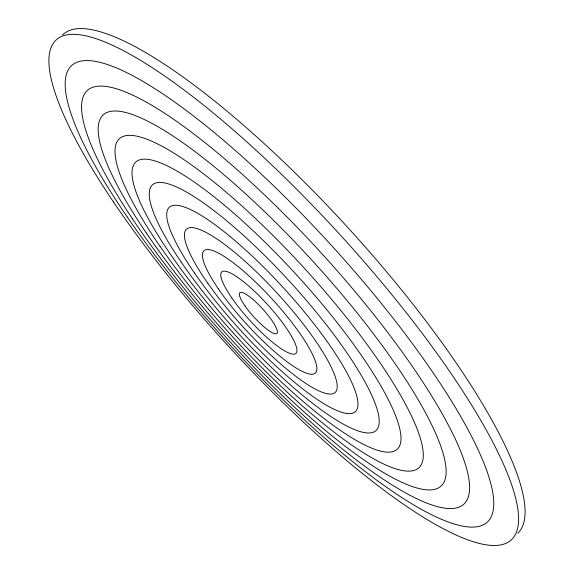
<?xml version="1.0" encoding="UTF-8"?>
<svg xmlns="http://www.w3.org/2000/svg" width="574" height="574" viewBox="0 0 574 574"><rect width="100%" height="100%" fill="white"/><g stroke="black" fill="none" stroke-linecap="round" stroke-linejoin="round"><path stroke-width="0.86" d="M62.509 34.928A337.534 80.661 47.7 0 1 348.44 228.208A337.534 80.661 47.7 0 1 517.841 533.289M245.134 306.093A27.53 5.934 47.7 0 0 276.869 333.472A27.53 5.934 47.7 0 0 253.156 299.635A27.53 5.934 47.7 0 0 245.134 306.093M146.399 233.144A250.953 56.489 47.7 0 0 439.325 487.405A250.953 56.489 47.7 0 0 230.963 180.81A250.953 56.489 47.7 0 0 146.399 233.144M160.053 246.368A222.468 49.608 47.7 0 0 418.145 468.391A222.468 49.608 47.7 0 0 229.378 194.909A222.468 49.608 47.7 0 0 160.053 246.368M173.377 258.494A194.191 42.942 47.7 0 0 397.222 449.277A194.191 42.942 47.7 0 0 229.026 209.13A194.191 42.942 47.7 0 0 173.377 258.494M113.351 201.768A338.021 78.789 47.7 0 0 509.109 541.591A338.021 78.789 47.7 0 0 229.062 126.28A338.021 78.789 47.7 0 0 113.351 201.768M194.679 273.26A138.183 30.157 47.7 0 0 354.797 412.096A138.183 30.157 47.7 0 0 237.672 242.924A138.183 30.157 47.7 0 0 194.679 273.26M181.197 262.081A166.108 36.471 47.7 0 0 374.757 431.512A166.108 36.471 47.7 0 0 236.875 229.507A166.108 36.471 47.7 0 0 181.197 262.081M207.888 283.369A110.395 23.972 47.7 0 0 335.044 392.551A110.395 23.972 47.7 0 0 239.616 256.535A110.395 23.972 47.7 0 0 207.888 283.369M132.415 218.809A279.689 63.628 47.7 0 0 460.764 506.325A279.689 63.628 47.7 0 0 233.84 166.812A279.689 63.628 47.7 0 0 132.415 218.809M218.285 288.744A82.699 17.887 47.7 0 0 314.617 373.566A82.699 17.887 47.7 0 0 246.131 273.36A82.699 17.887 47.7 0 0 218.285 288.744M127.385 217.18A308.697 71.047 47.7 0 0 486.451 522.821A308.697 71.047 47.7 0 0 224.771 141.383A308.697 71.047 47.7 0 0 127.385 217.18M231.81 297.942A55.09 11.889 47.7 0 0 295.653 353.598A55.09 11.889 47.7 0 0 249.102 286.369A55.09 11.889 47.7 0 0 231.81 297.942"/></g></svg>
